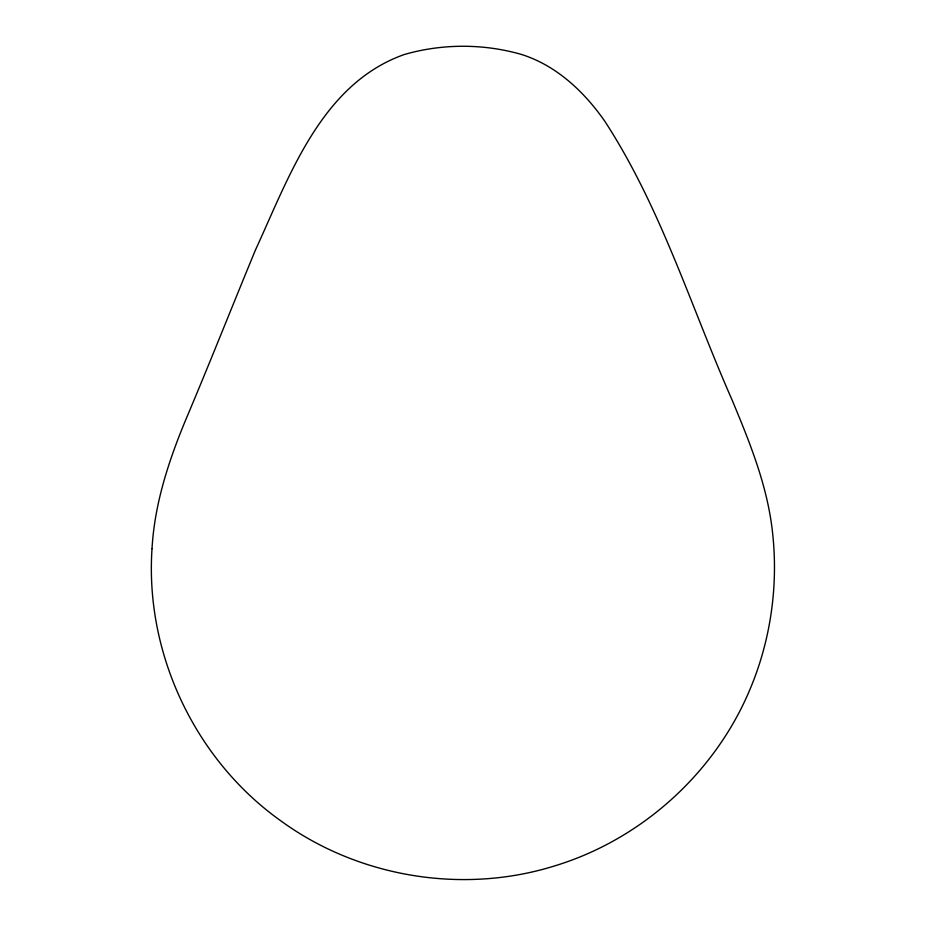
<?xml version="1.0" encoding="UTF-8"?>
<svg xmlns="http://www.w3.org/2000/svg" width="926" height="926" viewBox="0 0 926 926"><rect width="100%" height="100%" fill="white"/><g stroke="black" fill="none" stroke-linecap="round" stroke-linejoin="round"><path stroke-width="1.39" d="M152.026 548.62C144.884 653.154 194.703 759.135 279.884 820.158C357.598 877.258 462.282 894.666 554.327 866.007C641.614 839.581 715.312 772.886 750.28 688.655C771.786 637.273 779.102 580.243 771.624 525.065C765.64 481.358 748.868 440.232 732.003 399.789C690.912 306.552 660.851 207.482 604.967 121.491C584.422 91.929 556.7 65.665 521.766 54.541C483.731 43.51 442.269 43.51 404.234 54.541C321.102 83.942 289.259 176.658 255.483 249.916C232.102 306.471 209.612 363.386 185.756 419.756C168.671 460.87 154.526 503.848 152.026 548.62"/></g></svg>
